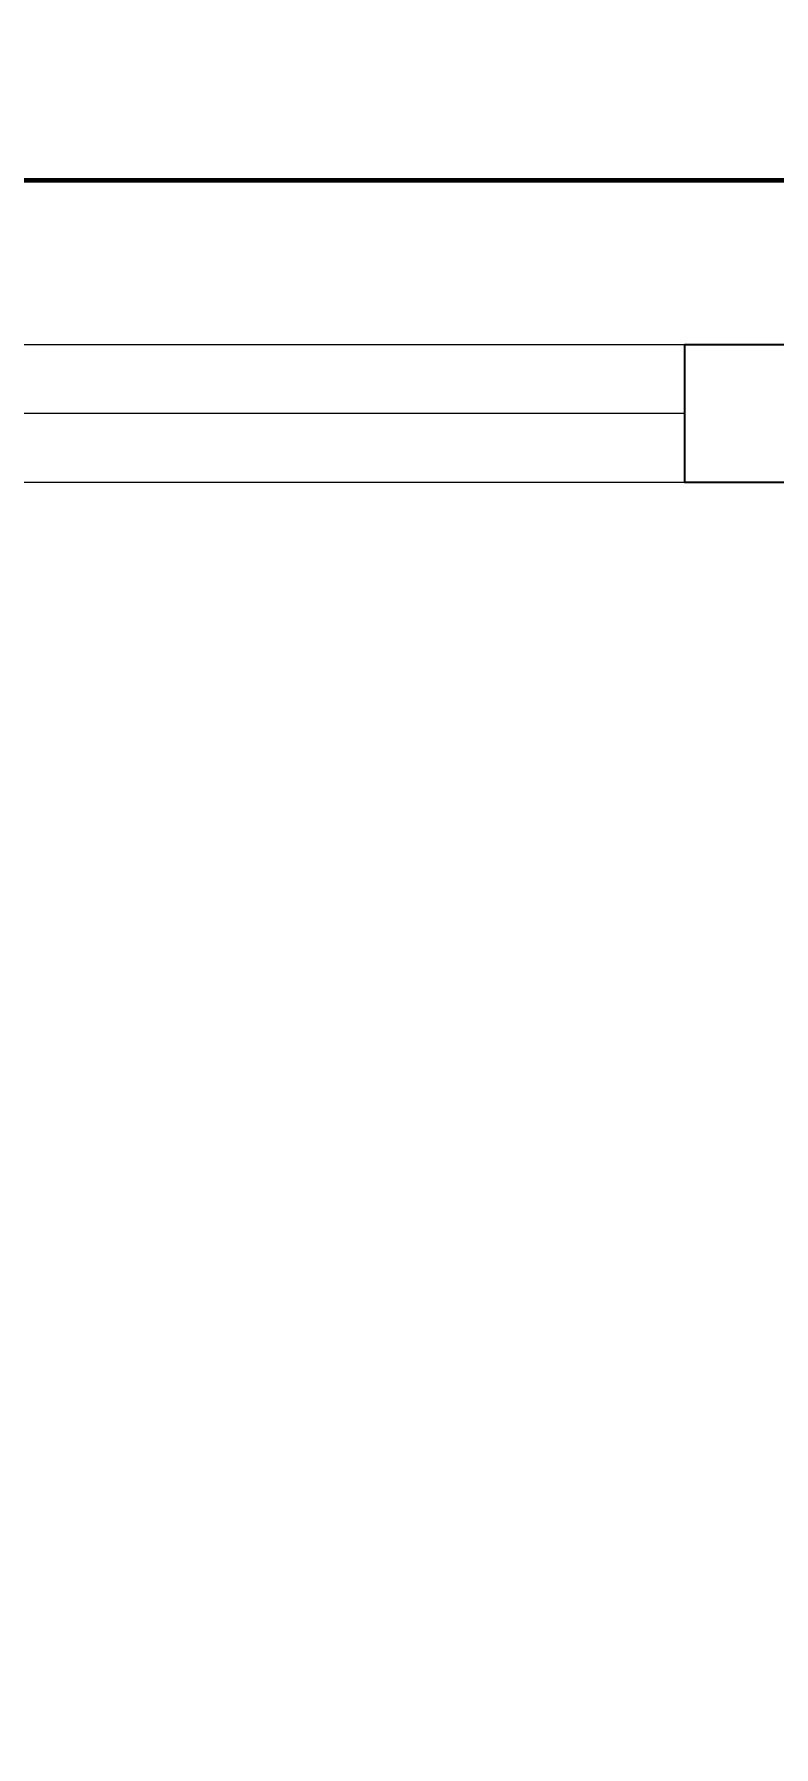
# Model space of a CAD drawing. Header units: millimetres. Extents: x 0 to 1680, y 0 to 594.
# Drawn here: x 344.68 to 353.25, y 415.72 to 435.57 of the extents above; entities that cross this region are included whole.
import ezdxf

# ---------------------------------------------------------------- set-up
doc = ezdxf.new("R2010")
doc.units = ezdxf.units.MM
for name, pattern in [('K5LT32792', [0]), ('K5LT_BASIC', [0]), ('K5LT_THIN', [0]), ('K5LT_THIN_INCLUDED_TO_HATCHING', [0])]:
    doc.linetypes.add(name, pattern=pattern)
doc.layers.add('Системный слой', color=7, linetype='Continuous')
doc.styles.add('KDIMTEXTSTYLE', font='GOST_AU.SHX', dxfattribs={"width": 0.96, "oblique": 15, "height": 5})
doc.dimstyles.new('KDIMSTYLE (0.02)', dxfattribs={"dimtxt": 5, "dimasz": 1, "dimexe": 2, "dimexo": 0, "dimgap": 1, "dimtad": 1, "dimlfac": 50, "dimtxsty": 'KDIMTEXTSTYLE', "dimsah": 1, "dimcen": 0, "dimdle": 1, "dimadec": 0, "dimazin": 0, "dimtfac": 0.667, "dimtmove": 0, "dimatfit": 3, "dimfxl": 0, "dimtvp": 1, "dimtolj": 1, "dimtzin": 0, "dimarcsym": 0})

# ---------------------------------------------------------------- blocks, each defined once
blk = doc.blocks.new('U419')
at = {"layer": 'Системный слой', "color": 150, "linetype": 'K5LT_BASIC', "lineweight": 25, "true_color": 0x0080ff}
for p, q in [((352.2179647271597, 431.9773338793644), (367.6179647271597, 431.9773338746891)), ((367.617964726674, 430.3773338746892), (352.217964726674, 430.3773338793644))]:
    blk.add_line(p, q, dxfattribs=at)
blk = doc.blocks.new('U434')
at = {"layer": 'Системный слой', "color": 5, "linetype": 'K5LT32792', "lineweight": 60, "true_color": 0x0000ff}
blk.add_line((329.4409989293571, 433.8813684106573), (359.4409989293292, 433.8813684106573), dxfattribs=at)
blk = doc.blocks.new('U1678')
at = {"layer": 'Системный слой', "color": 7, "linetype": 'K5LT_THIN_INCLUDED_TO_HATCHING', "lineweight": 13}
for p, q in [((331.2179647271597, 431.9773338857397), (352.2179647271597, 431.9773338793643)), ((352.2179647269168, 431.1773338793644), (331.2179647269168, 431.1773338857397)), ((352.217964726674, 430.3773338793644), (331.217964726674, 430.3773338857397))]:
    blk.add_line(p, q, dxfattribs=at)
at = {"layer": 'Системный слой', "color": 150, "linetype": 'K5LT_BASIC', "lineweight": 25, "true_color": 0x0080ff}
blk.add_line((352.2179647271597, 431.9773338793643), (352.217964726674, 430.3773338793644), dxfattribs=at)
blk = doc.blocks.new('U1692')
at = {"layer": 'Системный слой', "color": 7, "linetype": 'K5LT_THIN_INCLUDED_TO_HATCHING', "lineweight": 13}
for p, q in [((331.2179647271597, 431.9773338857397), (352.2179647271597, 431.9773338793643)), ((352.2179647269168, 431.1773338793644), (331.2179647269168, 431.1773338857397)), ((352.217964726674, 430.3773338793644), (331.217964726674, 430.3773338857397))]:
    blk.add_line(p, q, dxfattribs=at)
at = {"layer": 'Системный слой', "color": 150, "linetype": 'K5LT_BASIC', "lineweight": 25, "true_color": 0x0080ff}
blk.add_line((352.2179647271597, 431.9773338793643), (352.217964726674, 430.3773338793644), dxfattribs=at)
blk = doc.blocks.new('KDIMARROW_03')
at = {"layer": 'Системный слой', "color": 0, "linetype": 'K5LT_THIN', "lineweight": 13}
for p, q in [((-0.7070000171661378, -0.7070000171661376), (0.7070000171661378, 0.7070000171661376)), ((0, 0), (-1, 0)), ((0, 0), (1, -1.224646799147353e-16))]:
    blk.add_line(p, q, dxfattribs=at)

msp = doc.modelspace()

# ---------------------------------------------------------------- block references
at = {"layer": 'Системный слой'}
for name in ['U434', 'U419', 'U1678', 'U1692']:
    msp.add_blockref(name, (0, 0), dxfattribs=at)

# ---------------------------------------------------------------- dimensions: what is measured, and where the dimension line sits
at = {"layer": 'Системный слой', "color": 7}
msp.add_linear_dim(base=(325.4181241948399, 408.6464717211799), p1=(471.4181241947002, 429.7773338871967), p2=(325.4181241948399, 429.7773338871967), location=(398.41812419477, 408.6464717211799), dimstyle='KDIMSTYLE (0.02)', override={"dimexo": 0, "dimpost": '\\H2.5;\\W0.965;\\Q0;<>', "dimblk1": 'KDIMARROW_03', "dimblk2": 'KDIMARROW_03', "dimse1": 0, "dimse2": 0, "dimclrt": 7, "dimtolj": 1}, dxfattribs=at).render()

doc.saveas('drawing.dxf')
